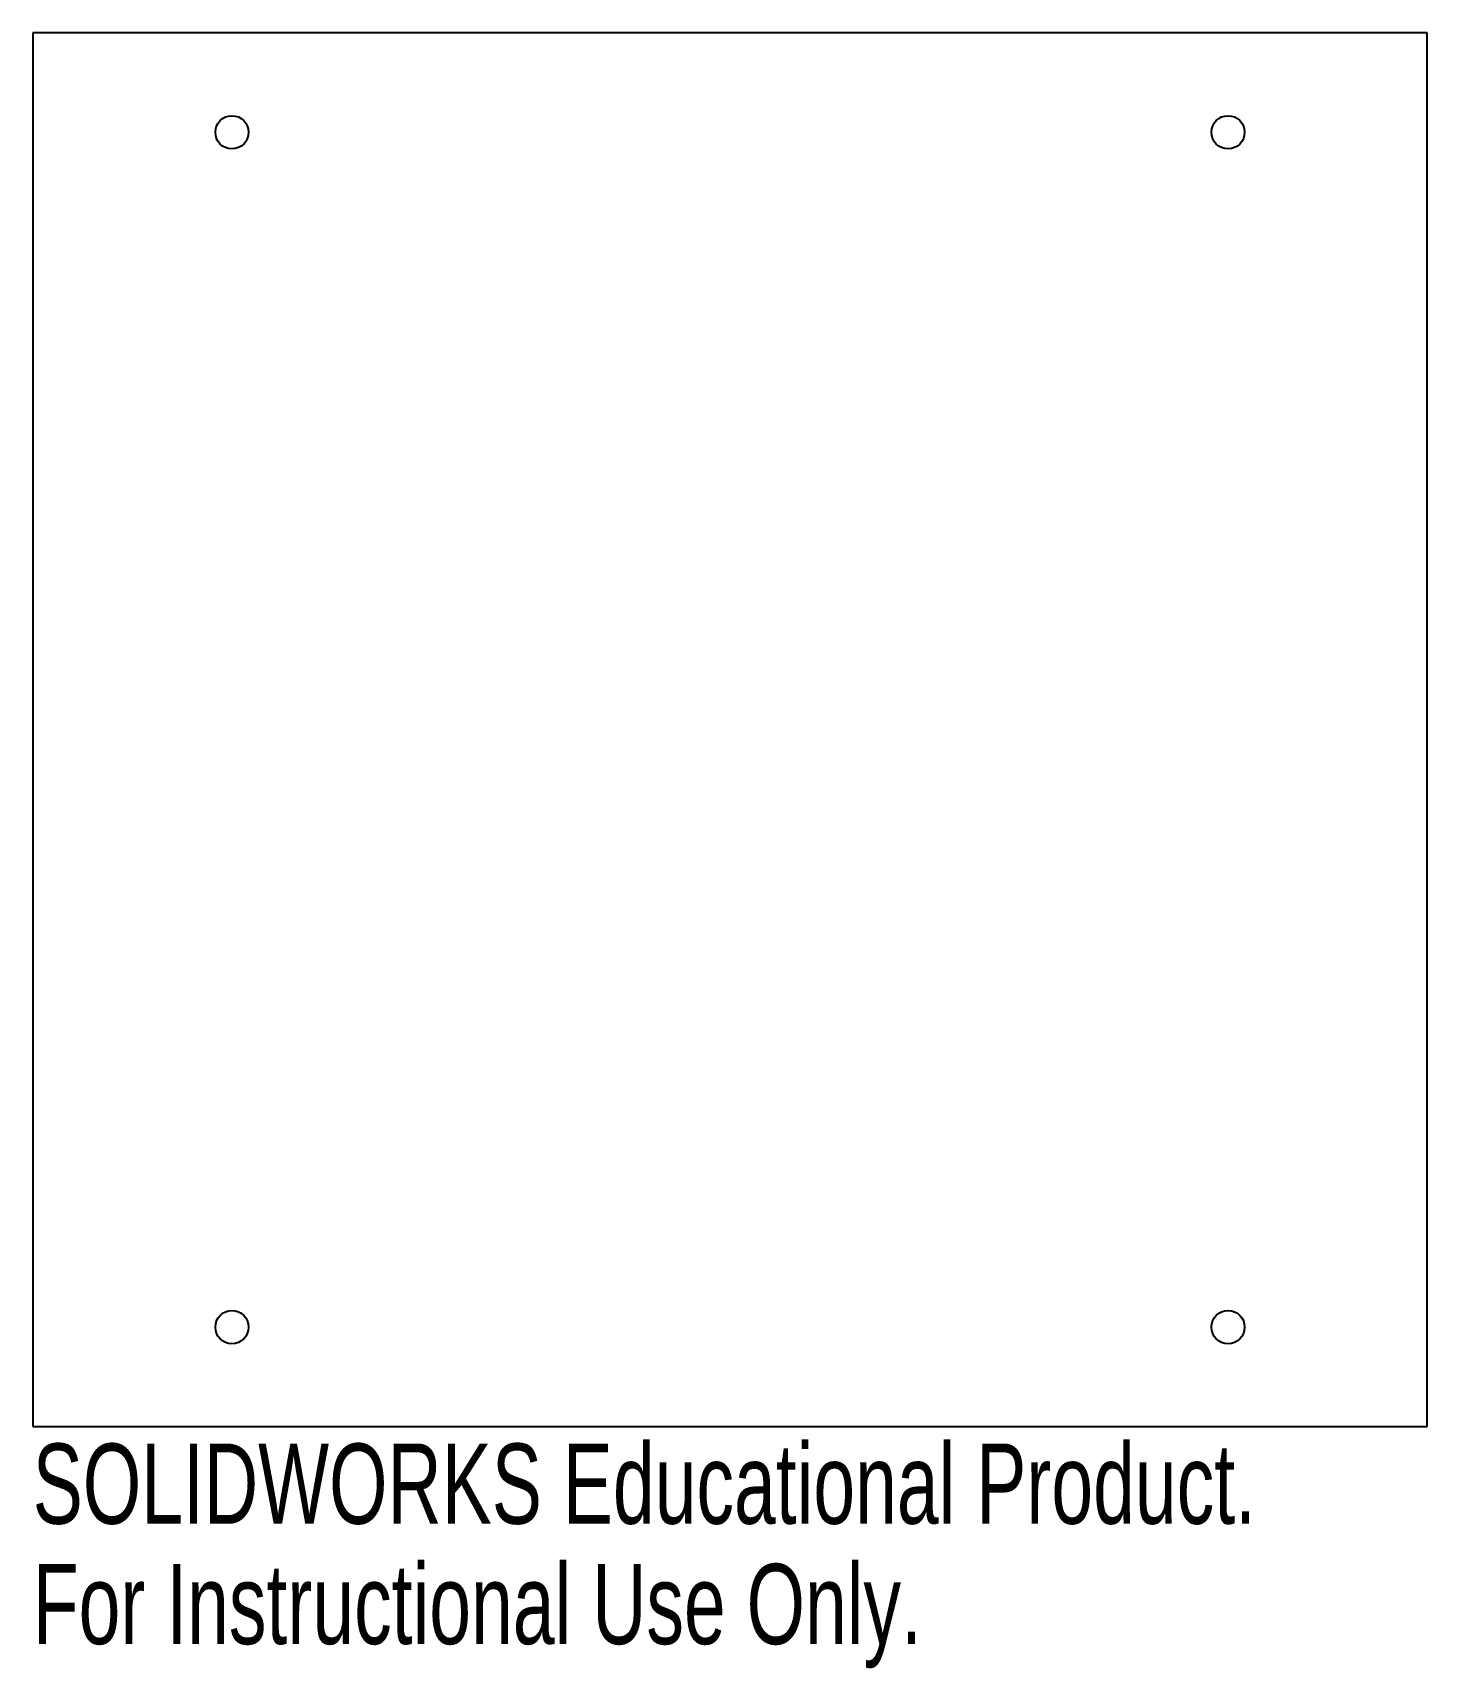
# Model space of a CAD drawing. Header units: millimetres. Extents: x 0 to 84, y -98.6 to 0.
import ezdxf

# ---------------------------------------------------------------- set-up
doc = ezdxf.new("R2010")
doc.units = ezdxf.units.MM
doc.styles.add('SLDTEXTSTYLE0', font='TXT', dxfattribs={"width": 0.7})

msp = doc.modelspace()

# ---------------------------------------------------------------- linework, layer by layer
at = {"color": 7, "linetype": 'Continuous', "lineweight": 25}
for p, q in [((0, 0), (0, -84)), ((84, 0), (0, 0)), ((84, -84), (84, 0)), ((0, -84), (84, -84))]:
    msp.add_line(p, q, dxfattribs=at)
for centre in [(12, -6), (72, -6), (12, -78), (72, -78)]:
    msp.add_circle(centre, 1, dxfattribs=at)

# ---------------------------------------------------------------- texts
at = {"color": 7, "linetype": 'Continuous', "char_height": 4.83362, "attachment_point": 1, "style": 'SLDTEXTSTYLE0'}
for s, insert in [('SOLIDWORKS Educational Product.', (0, -85.02)), ('For Instructional Use Only.', (0, -92.27))]:
    msp.add_mtext(s, dxfattribs=dict(at, insert=insert))

doc.saveas('drawing.dxf')
